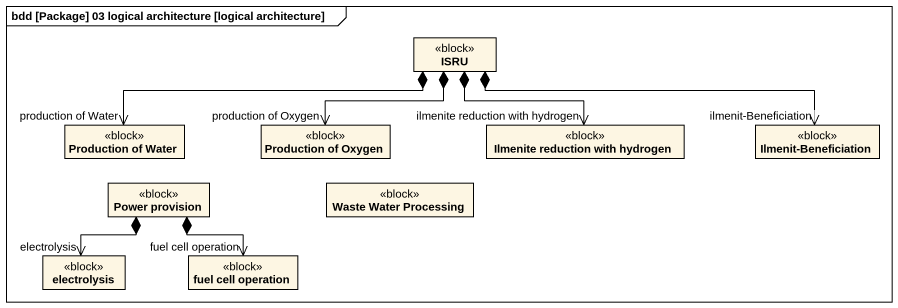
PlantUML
@startuml
mainframe bdd [Package] 03 logical architecture [logical architecture]
hide circle
hide empty members
class ISRU <<block>>
class "Production of Water" as Production_of_Water <<block>>
class "Production of Oxygen" as Production_of_Oxygen <<block>>
class "Ilmenite reduction with hydrogen" as Ilmenite_reduction_with <<block>>
class "Ilmenit-Beneficiation" as Ilmenit_Beneficiation <<block>>
class "Power provision" as Power_provision <<block>>
class "Waste Water Processing" as Waste_Water_Processing <<block>>
class electrolysis <<block>>
class "fuel cell operation" as fuel_cell_operation <<block>>
ISRU *-left-> "production of Water" Production_of_Water
ISRU *--> "production of Oxygen" Production_of_Oxygen
ISRU *--> "ilmenite reduction with hydrogen" Ilmenite_reduction_with
ISRU *-right-> "ilmenit-Beneficiation" Ilmenit_Beneficiation
Power_provision *--> "electrolysis" electrolysis
Power_provision *--> "fuel cell operation" fuel_cell_operation
@enduml
